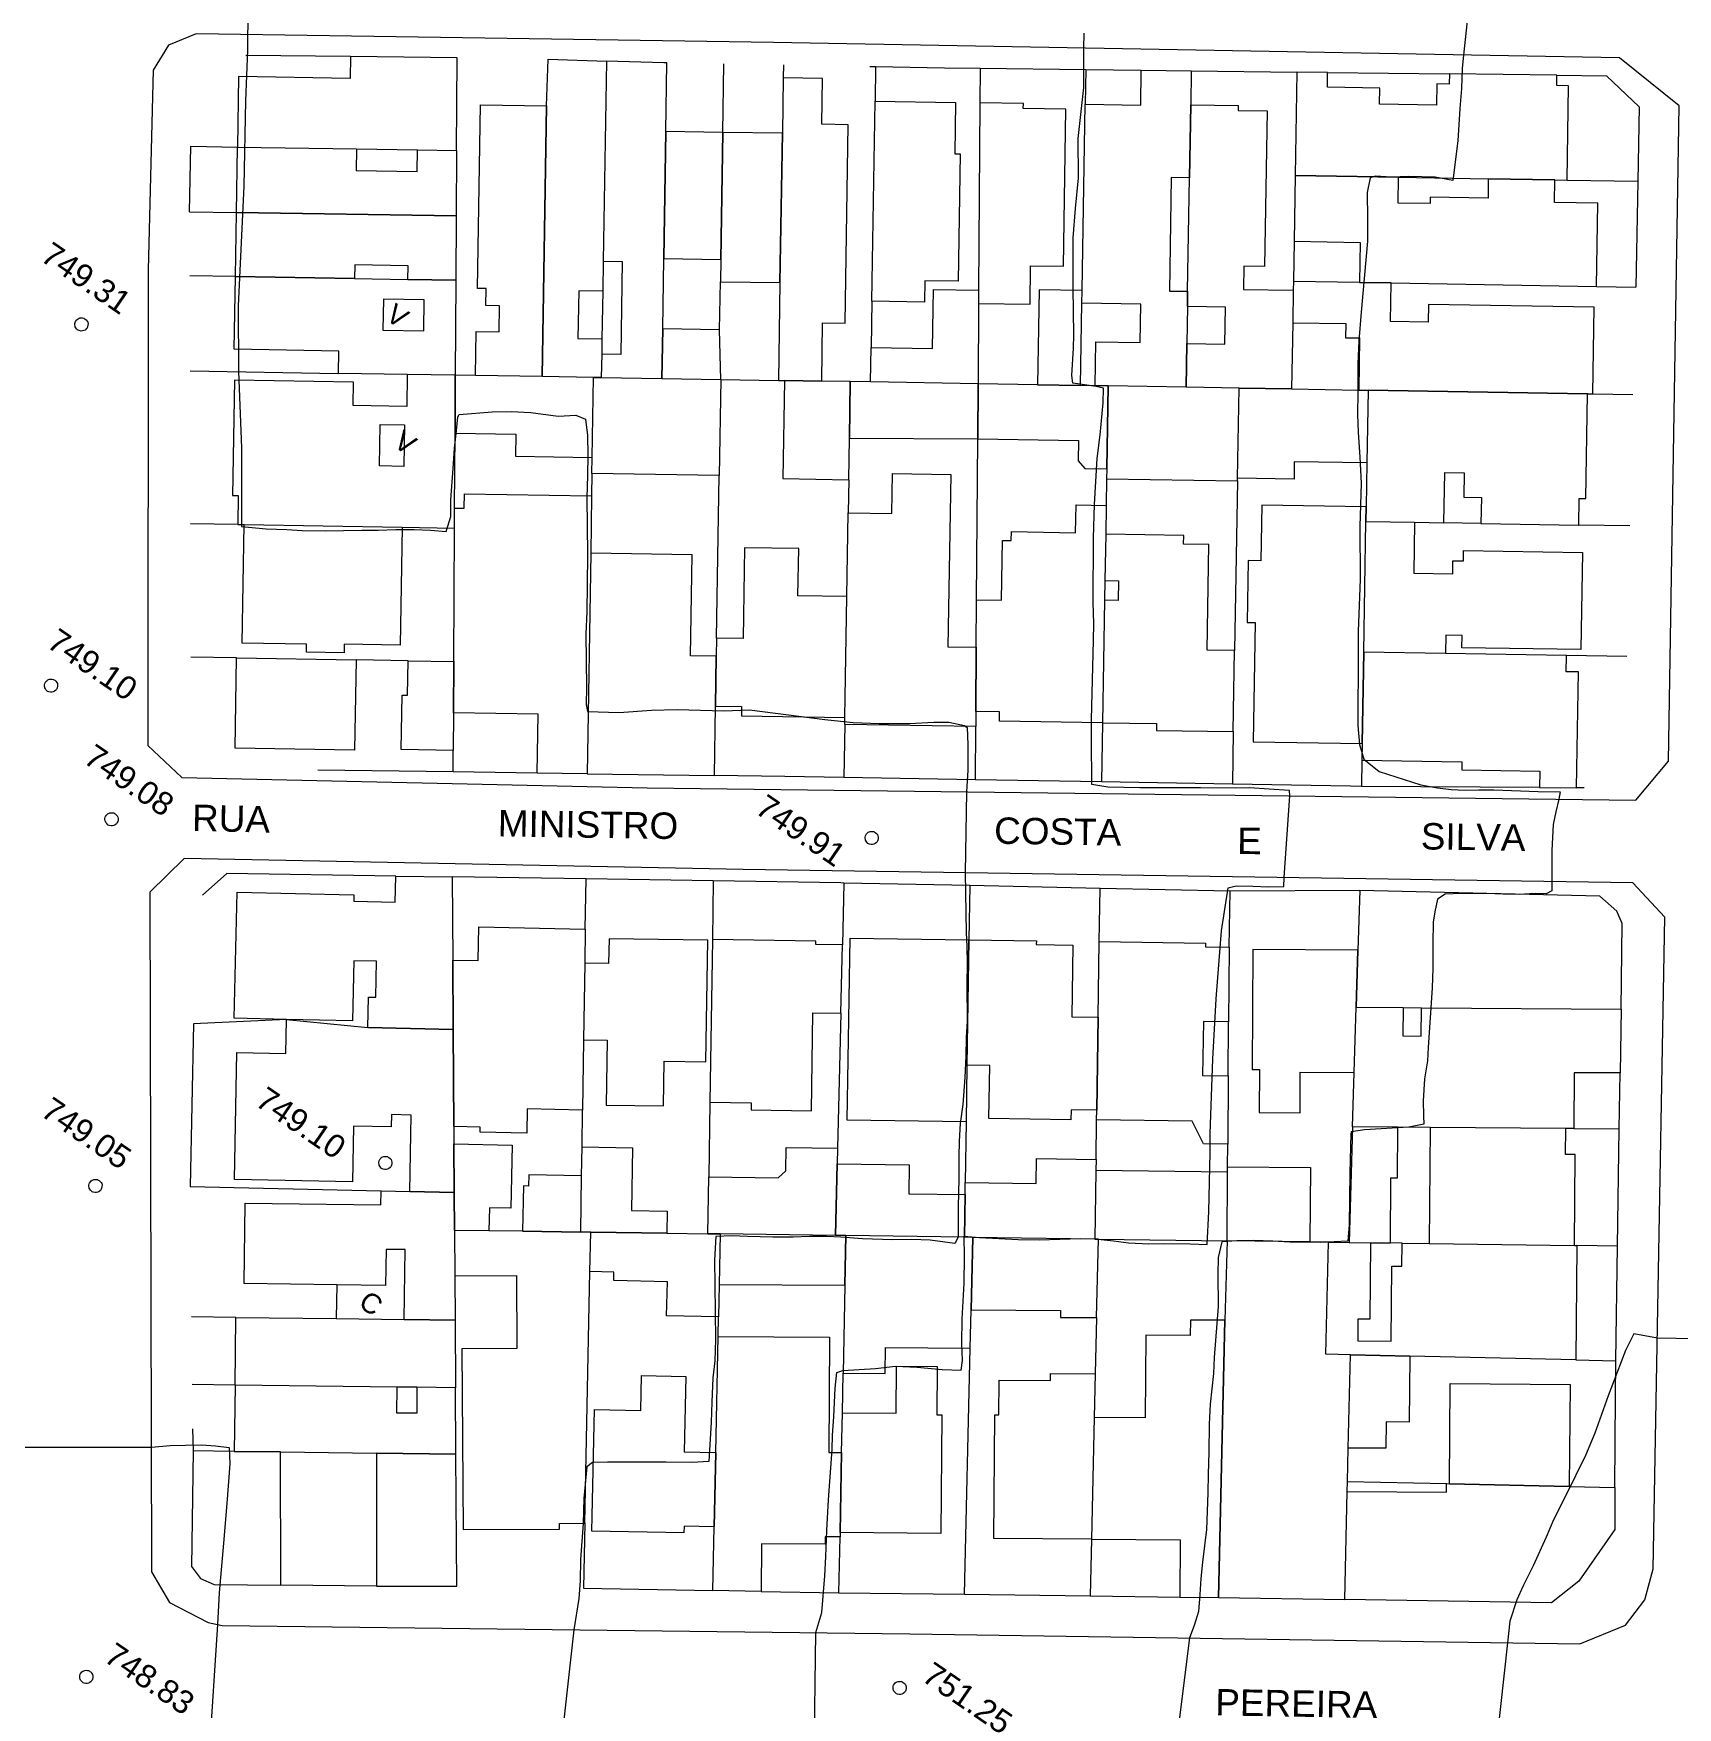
# Model space of a CAD drawing. Header units: metres. Extents: x 322294 to 7190115, y 7390841 to 10157759.
# Drawn here: x 323695.3 to 323819.7, y 7393684.5 to 7393811.2 of the extents above; entities that cross this region are included whole.
import ezdxf
from ezdxf.enums import TextEntityAlignment as Align

# ---------------------------------------------------------------- set-up
doc = ezdxf.new("R2010")
doc.units = ezdxf.units.M
doc.layers.get('0').update_dxf_attribs({"lineweight": 18})
for name, color, linetype, lineweight in [('100_SIST_VIARIO_MEIO_FIO', 1, 'Continuous', 18), ('160_P_SIMP_ASF_TOP', 7, 'Continuous', 18), ('168_P_SIMP_PARALE_TOP', 7, 'Continuous', 18), ('206_MURO_E_MURO_ARRIMO', 7, 'Continuous', 18), ('214_PROJ_BEIRAL_EDIF', 10, 'Continuous', 18), ('228_CONST_FUND_RUINA_E_TOP', 10, 'Continuous', 18), ('600_CURVA_MESTRA', 14, 'Continuous', 18), ('604_CURVA_INTERM', 7, 'Continuous', 18), ('606_PTO_COTADO', 7, 'Continuous', 18), ('608_PTO_COTADO_INTERVIA', 1, 'Continuous', 18)]:
    doc.layers.add(name, color=color, linetype=linetype, lineweight=lineweight)
doc.styles.add('Style-Arial', font='arial.ttf', dxfattribs={"height": 1.75})

# ---------------------------------------------------------------- blocks, each defined once
blk = doc.blocks.new('SP09')
at = {"color": 0, "linetype": 'Continuous'}
blk.add_lwpolyline([(-0.03, -0.51), (-0.14, -0.49), (-0.24, -0.46), (-0.31, -0.42), (-0.35, -0.39), (-0.42, -0.31), (-0.47, -0.24), (-0.51, -0.15), (-0.52, -0.09), (-0.52, 0.03), (-0.51, 0.11), (-0.48, 0.2), (-0.44, 0.27), (-0.4, 0.33), (-0.32, 0.39), (-0.23, 0.44), (-0.15, 0.48), (-0.1, 0.48), (-0.03, 0.48), (0.08, 0.48), (0.19, 0.44), (0.27, 0.4), (0.35, 0.32), (0.41, 0.23), (0.46, 0.11), (0.48, 0.03), (0.48, -0.03), (0.47, -0.08), (0.44, -0.21), (0.38, -0.3), (0.31, -0.38), (0.23, -0.44), (0.1, -0.49), (0.02, -0.51)], close=True, dxfattribs=at)
blk = doc.blocks.new('SP10')
at = {"color": 0, "linetype": 'Continuous'}
blk.add_lwpolyline([(-0.03, -0.51), (-0.14, -0.49), (-0.24, -0.46), (-0.31, -0.42), (-0.35, -0.39), (-0.42, -0.31), (-0.47, -0.24), (-0.51, -0.15), (-0.52, -0.09), (-0.52, 0.03), (-0.51, 0.11), (-0.48, 0.2), (-0.44, 0.27), (-0.4, 0.33), (-0.32, 0.39), (-0.23, 0.44), (-0.15, 0.48), (-0.1, 0.48), (-0.03, 0.48), (0.08, 0.48), (0.19, 0.44), (0.27, 0.4), (0.35, 0.32), (0.41, 0.23), (0.46, 0.11), (0.48, 0.03), (0.48, -0.03), (0.47, -0.08), (0.44, -0.21), (0.38, -0.3), (0.31, -0.38), (0.23, -0.44), (0.1, -0.49), (0.02, -0.51)], close=True, dxfattribs=at)

msp = doc.modelspace()

# ---------------------------------------------------------------- linework, layer by layer
at = {"layer": '100_SIST_VIARIO_MEIO_FIO'}
for points in [[(323751.308, 7393810.542), (323707.606, 7393811.207), (323705.502, 7393810.342), (323704.349, 7393808.451), (323703.949, 7393793.34), (323703.94, 7393757.336), (323706.498, 7393754.903), (323741.729, 7393754.131), (323816.586, 7393753.203), (323819.045, 7393756.145), (323819.844, 7393805.76), (323815.336, 7393809.388), (323799.938, 7393809.664)], [(323706.698, 7393748.792), (323704.097, 7393746.241), (323704.226, 7393694.789), (323705.581, 7393692.461), (323708.501, 7393690.945), (323709.563, 7393690.72), (323761.609, 7393690.098), (323812.328, 7393689.327), (323815.786, 7393690.755), (323817.265, 7393692.672), (323817.899, 7393695.02), (323818.767, 7393744.335), (323816.343, 7393746.949), (323749.001, 7393747.944)]]:
    msp.add_lwpolyline(points, close=True, dxfattribs=at)
at = {"layer": '206_MURO_E_MURO_ARRIMO'}
for p, q in [((323719.267, 7393809.484), (323711.361, 7393809.577)), ((323758.597, 7393808.739), (323759.027, 7393808.731)), ((323759.027, 7393808.731), (323764.24, 7393808.628)), ((323764.24, 7393808.628), (323766.94, 7393808.596)), ((323766.94, 7393808.596), (323774.941, 7393808.502)), ((323774.941, 7393808.502), (323779.135, 7393808.452)), ((323782.924, 7393808.407), (323790.92, 7393808.312)), ((323793.245, 7393808.285), (323802.464, 7393808.175)), ((323810.601, 7393808.079), (323814.364, 7393808.034)), ((323814.364, 7393808.034), (323816.819, 7393805.685)), ((323816.819, 7393805.685), (323816.718, 7393800.046)), ((323707.101, 7393797.742), (323707.202, 7393802.693)), ((323816.718, 7393800.046), (323816.574, 7393792.039)), ((323727.047, 7393755.336), (323716.81, 7393755.474)), ((323733.409, 7393755.25), (323727.047, 7393755.336)), ((323752.163, 7393754.997), (323746.82, 7393755.069)), ((323756.63, 7393754.918), (323752.163, 7393754.997)), ((323766.582, 7393754.743), (323756.63, 7393754.918)), ((323776.133, 7393754.575), (323766.582, 7393754.743)), ((323786.036, 7393754.401), (323776.133, 7393754.575)), ((323794.987, 7393754.244), (323786.036, 7393754.401)), ((323795.807, 7393754.239), (323794.987, 7393754.244)), ((323809.284, 7393754.155), (323795.807, 7393754.239)), ((323812.668, 7393754.134), (323812.078, 7393754.138)), ((323709.92, 7393747.654), (323708.08, 7393746.007)), ((323722.7, 7393747.455), (323709.92, 7393747.654)), ((323737.107, 7393747.231), (323726.976, 7393747.389)), ((323746.736, 7393747.081), (323737.107, 7393747.231)), ((323756.384, 7393746.931), (323746.736, 7393747.081)), ((323756.619, 7393746.926), (323756.384, 7393746.931)), ((323766.148, 7393746.726), (323756.619, 7393746.926)), ((323776.022, 7393746.519), (323766.148, 7393746.726)), ((323785.877, 7393746.312), (323776.022, 7393746.519)), ((323795.674, 7393746.367), (323785.877, 7393746.312)), ((323707.393, 7393736.274), (323707.15, 7393723.951)), ((323815.325, 7393728.325), (323815.386, 7393732.545)), ((323815.196, 7393719.446), (323815.325, 7393728.325)), ((323815.07, 7393710.759), (323815.196, 7393719.446)), ((323815.03, 7393707.999), (323815.07, 7393710.759)), ((323814.992, 7393701.168), (323815.03, 7393707.999)), ((323707.313, 7393705.619), (323707.355, 7393703.942)), ((323736.915, 7393693.543), (323746.709, 7393693.369)), ((323750.362, 7393693.304), (323756.255, 7393693.2)), ((323756.255, 7393693.2), (323765.766, 7393693.081)), ((323765.766, 7393693.081), (323775.268, 7393692.961)), ((323775.268, 7393692.961), (323782.056, 7393692.876))]:
    msp.add_line(p, q, dxfattribs=at)
for points in [[(323747.458, 7393803.75), (323747.542, 7393808.937)], [(323752.055, 7393808.856), (323752.039, 7393807.874)], [(323759.027, 7393808.731), (323758.985, 7393806.118)], [(323766.94, 7393808.596), (323766.922, 7393805.98)], [(323774.941, 7393808.502), (323774.897, 7393805.873)], [(323707.202, 7393802.693), (323710.721, 7393802.637)], [(323811.37, 7393800.135), (323816.718, 7393800.046)], [(323707.101, 7393797.742), (323710.641, 7393797.685)], [(323790.706, 7393795.501), (323790.656, 7393792.471)], [(323710.563, 7393792.828), (323707.114, 7393792.883)], [(323747.218, 7393788.794), (323747.276, 7393792.445)], [(323738.369, 7393791.715), (323738.311, 7393788.126)], [(323813.594, 7393792.088), (323816.574, 7393792.039)], [(323758.741, 7393790.959), (323758.685, 7393787.466)], [(323707.133, 7393785.685), (323718.361, 7393785.504)], [(323747.303, 7393785.038), (323751.67, 7393784.968)], [(323813.314, 7393783.944), (323816.354, 7393783.893)], [(323766.672, 7393768.368), (323766.753, 7393780.559)], [(323737.558, 7393777.928), (323737.53, 7393776.226)], [(323746.988, 7393765.461), (323747.186, 7393777.768)], [(323756.993, 7393777.453), (323756.953, 7393774.944)], [(323776.516, 7393777.532), (323776.483, 7393775.514)], [(323786.42, 7393777.367), (323786.205, 7393764.525)], [(323710.749, 7393774.06), (323707.163, 7393774.118)], [(323804.851, 7393774.146), (323802.043, 7393774.193)], [(323816.124, 7393773.958), (323812.26, 7393774.023)], [(323710.658, 7393763.959), (323707.189, 7393764.015)], [(323723.642, 7393763.75), (323719.704, 7393763.814)], [(323815.895, 7393764.062), (323811.334, 7393764.138)], [(323756.695, 7393758.927), (323756.63, 7393754.918)], [(323766.582, 7393754.743), (323766.608, 7393758.761)], [(323776.208, 7393759.057), (323776.133, 7393754.575)], [(323786.103, 7393758.386), (323786.036, 7393754.401)], [(323727.047, 7393755.336), (323727.056, 7393756.964)], [(323795.84, 7393756.235), (323795.807, 7393754.239)], [(323737.05, 7393743.425), (323737.107, 7393747.231)], [(323746.736, 7393747.081), (323746.67, 7393742.652)], [(323756.619, 7393746.926), (323756.51, 7393742.241)], [(323766.148, 7393746.726), (323766.087, 7393742.626)], [(323775.962, 7393742.492), (323776.022, 7393746.519)], [(323785.789, 7393742.079), (323785.877, 7393746.312)], [(323756.39, 7393737.062), (323756.153, 7393726.848)], [(323714.441, 7393736.605), (323707.393, 7393736.274)], [(323785.721, 7393732.32), (323785.75, 7393736.417)], [(323736.804, 7393726.948), (323736.846, 7393729.73)], [(323746.486, 7393730.324), (323746.402, 7393724.688)], [(323765.88, 7393728.837), (323765.812, 7393724.258)], [(323775.716, 7393726.003), (323775.761, 7393728.998)], [(323811.889, 7393728.349), (323815.325, 7393728.325)], [(323785.673, 7393725.447), (323785.685, 7393727.149)], [(323707.15, 7393723.951), (323721.588, 7393723.626)], [(323798.88, 7393719.665), (323798.002, 7393719.677)], [(323815.196, 7393719.446), (323812.098, 7393719.488)], [(323710.603, 7393714.047), (323707.238, 7393714.089)], [(323747.107, 7393712.603), (323747.138, 7393714.086)], [(323775.752, 7393714.028), (323775.654, 7393709.782)], [(323765.766, 7393693.081), (323766.195, 7393711.722)], [(323812.037, 7393710.829), (323815.07, 7393710.759)], [(323710.54, 7393708.923), (323707.284, 7393708.963)], [(323756.514, 7393706.818), (323756.571, 7393709.823)], [(323794.747, 7393701.633), (323802.253, 7393701.46)], [(323737.016, 7393698.458), (323736.915, 7393693.543)], [(323756.255, 7393693.2), (323756.335, 7393697.426)], [(323775.366, 7393697.254), (323775.268, 7393692.961)]]:
    msp.add_lwpolyline(points, dxfattribs=at)
at = {"layer": '214_PROJ_BEIRAL_EDIF'}
for points in [[(323710.721, 7393802.637), (323719.729, 7393802.491), (323724.353, 7393802.417), (323727.307, 7393802.369), (323727.345, 7393809.388), (323719.267, 7393809.484), (323719.24, 7393807.831), (323710.807, 7393807.967)], [(323738.65, 7393809.149), (323738.406, 7393794.001), (323738.369, 7393791.715), (323736.55, 7393791.744), (323736.492, 7393788.156), (323738.311, 7393788.126), (323738.292, 7393786.95), (323738.264, 7393785.184), (323737.675, 7393785.193), (323733.779, 7393785.256), (323734.109, 7393805.748), (323734.234, 7393809.283)], [(323738.292, 7393786.95), (323738.264, 7393785.184), (323742.848, 7393785.11), (323742.908, 7393788.864), (323742.994, 7393794.2), (323743.149, 7393803.819), (323743.233, 7393809.014), (323743, 7393809.018), (323738.65, 7393809.149), (323738.406, 7393794.001), (323739.852, 7393793.978), (323739.739, 7393786.927)], [(323751.67, 7393784.968), (323752.139, 7393784.96), (323754.948, 7393784.915), (323755.019, 7393789.327), (323756.714, 7393789.299), (323756.956, 7393804.329), (323754.949, 7393804.362), (323755.005, 7393807.826), (323752.039, 7393807.874), (323751.971, 7393803.677), (323751.789, 7393792.373)], [(323775.635, 7393784.572), (323775.688, 7393787.896), (323779.051, 7393787.842), (323779.098, 7393790.752), (323774.646, 7393790.824), (323774.662, 7393791.769), (323774.897, 7393805.873), (323779.093, 7393805.805), (323779.135, 7393808.452), (323782.924, 7393808.407), (323782.881, 7393805.827), (323782.788, 7393800.303), (323781.41, 7393800.325), (323781.272, 7393791.738), (323782.645, 7393791.716), (323782.626, 7393790.568), (323782.579, 7393787.756), (323782.524, 7393784.457), (323776.633, 7393784.556)], [(323798.61, 7393800.348), (323805.409, 7393800.234), (323810.438, 7393800.15), (323811.37, 7393800.135), (323811.489, 7393807.269), (323810.588, 7393807.284), (323810.601, 7393808.079), (323802.464, 7393808.175), (323802.451, 7393807.398), (323801.522, 7393807.413), (323801.495, 7393805.818), (323797.176, 7393805.89), (323797.196, 7393807.091), (323793.226, 7393807.157), (323793.245, 7393808.285), (323790.92, 7393808.312), (323790.79, 7393800.478)], [(323734.109, 7393805.748), (323733.779, 7393785.256), (323728.73, 7393785.337), (323728.783, 7393788.676), (323730.526, 7393788.648), (323730.557, 7393790.621), (323729.518, 7393790.638), (323729.539, 7393791.918), (323728.888, 7393791.929), (323729.112, 7393805.828)], [(323758.741, 7393790.959), (323758.985, 7393806.118), (323765.082, 7393806.02), (323765.019, 7393802.127), (323765.421, 7393802.121), (323765.266, 7393792.478), (323762.743, 7393792.519), (323762.717, 7393790.895)], [(323766.922, 7393805.98), (323766.828, 7393791.794), (323766.821, 7393790.798), (323770.716, 7393790.735), (323770.763, 7393793.652), (323773.242, 7393793.612), (323773.434, 7393805.514), (323770.209, 7393805.566), (323770.214, 7393805.927)], [(323782.579, 7393787.756), (323785.471, 7393787.71), (323785.516, 7393790.522), (323782.626, 7393790.568), (323782.645, 7393791.716), (323782.788, 7393800.303), (323782.881, 7393805.827), (323786.466, 7393805.769), (323786.461, 7393805.41), (323788.663, 7393805.375), (323788.473, 7393793.592), (323786.893, 7393793.617), (323786.865, 7393791.862), (323790.645, 7393791.802), (323790.604, 7393789.341), (323790.52, 7393784.324), (323786.537, 7393784.39), (323782.524, 7393784.457)], [(323724.353, 7393802.417), (323727.307, 7393802.369), (323727.279, 7393797.417), (323710.641, 7393797.685), (323710.721, 7393802.637), (323719.729, 7393802.491), (323719.703, 7393800.861), (323724.326, 7393800.787)], [(323747.458, 7393803.75), (323743.149, 7393803.819), (323742.994, 7393794.2), (323747.304, 7393794.131)], [(323747.458, 7393803.75), (323747.304, 7393794.131), (323747.276, 7393792.445), (323751.789, 7393792.373), (323751.971, 7393803.677)], [(323795.664, 7393792.388), (323798.064, 7393792.348), (323813.594, 7393792.088), (323813.699, 7393798.376), (323810.41, 7393798.431), (323810.438, 7393800.15), (323805.409, 7393800.234), (323805.385, 7393798.768), (323801.01, 7393798.841), (323801.002, 7393798.36), (323798.577, 7393798.401), (323798.61, 7393800.348), (323790.79, 7393800.478), (323790.706, 7393795.501), (323795.715, 7393795.417)], [(323710.641, 7393797.685), (323727.279, 7393797.417), (323727.252, 7393792.559), (323723.621, 7393792.617), (323723.638, 7393793.657), (323719.606, 7393793.722), (323719.589, 7393792.682), (323710.563, 7393792.828)], [(323723.574, 7393785.42), (323718.361, 7393785.504), (323718.389, 7393787.196), (323710.474, 7393787.324), (323710.563, 7393792.828), (323719.589, 7393792.682), (323723.621, 7393792.617), (323727.252, 7393792.559), (323727.213, 7393785.362)], [(323798.064, 7393792.348), (323795.664, 7393792.388), (323790.656, 7393792.471), (323790.645, 7393791.802), (323790.604, 7393789.341), (323794.617, 7393789.276), (323794.599, 7393788.201), (323795.659, 7393788.184), (323795.596, 7393784.239), (323796.307, 7393784.227), (323812.915, 7393783.95), (323813.314, 7393783.944), (323813.424, 7393790.506), (323800.879, 7393790.715), (323800.856, 7393789.377), (323798.016, 7393789.424)], [(323758.685, 7393787.466), (323763.331, 7393787.391), (323763.403, 7393791.849), (323766.828, 7393791.794), (323766.821, 7393790.798), (323766.781, 7393784.72), (323758.643, 7393784.856)], [(323774.646, 7393790.824), (323774.662, 7393791.769), (323771.397, 7393791.822), (323771.281, 7393784.645), (323774.542, 7393784.59)], [(323724.861, 7393791.06), (323721.775, 7393791.11), (323721.737, 7393788.77), (323724.824, 7393788.721)], [(323742.848, 7393785.11), (323747.303, 7393785.038), (323747.218, 7393788.794), (323742.908, 7393788.864)], [(323727.213, 7393785.362), (323723.574, 7393785.42), (323723.534, 7393783.005), (323719.484, 7393783.073), (323719.514, 7393784.838), (323710.497, 7393784.988), (323710.351, 7393776.265), (323710.785, 7393776.258), (323710.749, 7393774.06), (323711.239, 7393774.052), (323723.197, 7393773.86), (323727.149, 7393773.796), (323727.157, 7393775.307), (323727.188, 7393780.97)], [(323727.213, 7393785.362), (323727.188, 7393780.97), (323731.784, 7393780.893), (323731.756, 7393779.238), (323737.577, 7393779.141), (323737.675, 7393785.193), (323733.779, 7393785.256), (323728.73, 7393785.337)], [(323737.577, 7393779.141), (323737.675, 7393785.193), (323738.264, 7393785.184), (323742.848, 7393785.11), (323747.303, 7393785.038), (323747.186, 7393777.768), (323737.558, 7393777.928)], [(323756.993, 7393777.453), (323757.044, 7393780.612), (323757.113, 7393784.88), (323754.948, 7393784.915), (323752.139, 7393784.96), (323752.015, 7393777.537)], [(323766.753, 7393780.559), (323766.781, 7393784.72), (323758.643, 7393784.856), (323757.113, 7393784.88), (323757.044, 7393780.612)], [(323766.781, 7393784.72), (323766.753, 7393780.559), (323774.383, 7393780.431), (323774.357, 7393778.882), (323774.853, 7393778.298), (323776.529, 7393778.27), (323776.633, 7393784.556), (323775.635, 7393784.572), (323774.542, 7393784.59), (323771.281, 7393784.645)], [(323786.423, 7393777.561), (323786.537, 7393784.39), (323782.524, 7393784.457), (323776.633, 7393784.556), (323776.529, 7393778.27), (323776.516, 7393777.532), (323786.42, 7393777.367)], [(323796.215, 7393778.723), (323790.723, 7393778.814), (323790.701, 7393777.49), (323786.423, 7393777.561), (323786.537, 7393784.39), (323790.52, 7393784.324), (323795.596, 7393784.239), (323796.307, 7393784.227)], [(323796.141, 7393774.292), (323799.828, 7393774.23), (323802.043, 7393774.193), (323802.106, 7393777.992), (323803.589, 7393777.968), (323803.558, 7393776.121), (323804.884, 7393776.099), (323804.851, 7393774.146), (323812.26, 7393774.023), (323812.293, 7393776.033), (323812.783, 7393776.025), (323812.915, 7393783.95), (323796.307, 7393784.227), (323796.215, 7393778.723), (323796.16, 7393775.405)], [(323723.368, 7393781.603), (323723.315, 7393778.467), (323721.478, 7393778.497), (323721.53, 7393781.634)], [(323756.953, 7393774.944), (323760.247, 7393774.889), (323760.298, 7393777.934), (323764.724, 7393777.86), (323764.506, 7393764.807), (323766.648, 7393764.772), (323766.616, 7393759.916), (323766.608, 7393758.761), (323756.695, 7393758.927), (323756.703, 7393759.453), (323756.851, 7393768.604)], [(323727.071, 7393759.817), (323727.093, 7393763.695), (323727.149, 7393773.796), (323727.157, 7393775.307), (323727.889, 7393775.295), (323727.907, 7393776.387), (323737.53, 7393776.226), (323737.46, 7393771.89), (323737.192, 7393755.199), (323733.409, 7393755.25), (323733.484, 7393759.71)], [(323766.616, 7393759.916), (323766.648, 7393764.772), (323766.672, 7393768.368), (323768.568, 7393768.336), (323768.644, 7393772.855), (323769.294, 7393772.844), (323769.305, 7393773.524), (323774.166, 7393773.443), (323774.201, 7393775.552), (323776.483, 7393775.514), (323776.446, 7393773.326), (323776.388, 7393769.815), (323776.363, 7393768.327), (323776.208, 7393759.057), (323768.398, 7393759.187), (323768.41, 7393759.886)], [(323796.16, 7393775.405), (323788.268, 7393775.537), (323788.197, 7393771.314), (323787.223, 7393771.331), (323787.145, 7393766.658), (323787.765, 7393766.647), (323787.614, 7393757.611), (323795.861, 7393757.474), (323795.976, 7393764.394), (323796.141, 7393774.292)], [(323711.239, 7393774.052), (323723.197, 7393773.86), (323723.048, 7393764.931), (323718.807, 7393765.001), (323718.796, 7393764.344), (323715.943, 7393764.392), (323715.953, 7393765.008), (323711.089, 7393765.09)], [(323799.828, 7393774.23), (323799.763, 7393770.38), (323802.715, 7393770.331), (323802.732, 7393771.32), (323803.522, 7393771.307), (323803.535, 7393772.107), (323812.526, 7393771.957), (323812.403, 7393764.59), (323803.41, 7393764.74), (323803.425, 7393765.668), (323802.18, 7393765.688), (323802.156, 7393764.291), (323795.976, 7393764.394), (323796.141, 7393774.292)], [(323756.703, 7393759.453), (323756.851, 7393768.604), (323753.147, 7393768.666), (323753.206, 7393772.24), (323749.106, 7393772.308), (323748.991, 7393765.427), (323746.988, 7393765.461), (323746.966, 7393764.095), (323746.905, 7393760.308), (323748.876, 7393760.275), (323748.864, 7393759.584)], [(323786.103, 7393758.386), (323786.205, 7393764.525), (323784.115, 7393764.56), (323784.248, 7393772.543), (323782.338, 7393772.575), (323782.349, 7393773.228), (323776.446, 7393773.326), (323776.388, 7393769.815), (323777.422, 7393769.798), (323777.397, 7393768.309), (323776.363, 7393768.327), (323776.208, 7393759.057), (323780.294, 7393758.989), (323780.286, 7393758.483)], [(323737.46, 7393771.89), (323737.192, 7393755.199), (323746.82, 7393755.069), (323746.905, 7393760.308), (323746.966, 7393764.095), (323745.003, 7393764.127), (323745.13, 7393771.762)], [(323710.658, 7393763.959), (323719.704, 7393763.814), (323719.591, 7393756.993), (323710.544, 7393757.144)], [(323727.071, 7393759.817), (323727.056, 7393756.964), (323723.118, 7393757.029), (323723.187, 7393761.15), (323723.599, 7393761.144), (323723.642, 7393763.75), (323727.093, 7393763.695)], [(323795.976, 7393764.394), (323795.861, 7393757.474), (323795.84, 7393756.235), (323803.409, 7393756.109), (323803.399, 7393755.494), (323809.304, 7393755.396), (323809.284, 7393754.155), (323812.078, 7393754.138), (323812.224, 7393762.904), (323811.314, 7393762.92), (323811.334, 7393764.138), (323802.156, 7393764.291)], [(323714.441, 7393736.605), (323710.481, 7393736.694), (323710.696, 7393746.242), (323719.542, 7393746.042), (323719.531, 7393745.539), (323722.655, 7393745.469), (323722.7, 7393747.455), (323726.976, 7393747.389), (323727.017, 7393741.092), (323727.051, 7393735.832), (323720.586, 7393735.977), (323720.638, 7393738.295), (323721.185, 7393738.283), (323721.246, 7393741), (323719.541, 7393741.039), (323719.439, 7393736.492)], [(323795.408, 7393737.519), (323798.96, 7393737.494), (323800.339, 7393737.484), (323815.456, 7393737.378), (323815.55, 7393743.866), (323815.148, 7393744.795), (323813.848, 7393745.936), (323795.674, 7393746.367), (323795.538, 7393741.845)], [(323727.017, 7393741.092), (323728.945, 7393741.048), (323729.003, 7393743.606), (323737.05, 7393743.425), (323737.012, 7393740.867), (323736.925, 7393735.061), (323736.846, 7393729.73), (323732.663, 7393729.825), (323732.622, 7393727.982), (323729.086, 7393728.062), (323729.095, 7393728.447), (323727.098, 7393728.492), (323727.051, 7393735.832)], [(323737.012, 7393740.867), (323736.925, 7393735.061), (323738.713, 7393735.035), (323738.64, 7393730.11), (323742.959, 7393730.046), (323743.01, 7393733.441), (323746.183, 7393733.393), (323746.32, 7393742.593), (323738.848, 7393742.704), (323738.82, 7393740.84)], [(323756.39, 7393737.062), (323756.51, 7393742.241), (323754.507, 7393742.271), (323754.511, 7393742.535), (323746.67, 7393742.652), (323746.486, 7393730.324), (323749.605, 7393730.277), (323749.597, 7393729.759), (323754.171, 7393729.69), (323754.282, 7393737.093)], [(323766.087, 7393742.626), (323765.945, 7393733.149), (323765.88, 7393728.837), (323756.883, 7393728.972), (323757.089, 7393742.76)], [(323775.877, 7393736.777), (323775.772, 7393729.718), (323773.819, 7393729.747), (323773.808, 7393728.999), (323767.604, 7393729.092), (323767.664, 7393733.123), (323765.945, 7393733.149), (323766.087, 7393742.626), (323771.196, 7393742.55), (323771.192, 7393742.271), (323773.957, 7393742.23), (323773.876, 7393736.807)], [(323775.761, 7393728.998), (323775.772, 7393729.718), (323775.877, 7393736.777), (323775.962, 7393742.492), (323784.001, 7393742.372), (323783.997, 7393742.105), (323785.789, 7393742.079), (323785.75, 7393736.417), (323783.84, 7393736.445), (323783.779, 7393732.349), (323785.721, 7393732.32), (323785.685, 7393727.149), (323783.845, 7393727.177), (323782.988, 7393728.89)], [(323795.408, 7393737.519), (323795.538, 7393741.845), (323787.591, 7393741.9), (323787.528, 7393732.818), (323788.091, 7393732.814), (323788.069, 7393729.55), (323791.156, 7393729.528), (323791.177, 7393732.615), (323795.259, 7393732.586)], [(323800.339, 7393737.484), (323815.456, 7393737.378), (323815.386, 7393732.545), (323811.919, 7393732.569), (323811.889, 7393728.349), (323811.275, 7393728.354), (323801.003, 7393728.426), (323798.554, 7393728.443), (323795.135, 7393728.467), (323795.259, 7393732.586), (323795.408, 7393737.519), (323798.96, 7393737.494), (323798.945, 7393735.347), (323800.324, 7393735.338)], [(323727.131, 7393723.501), (323723.768, 7393723.577), (323723.876, 7393729.363), (323722.383, 7393729.391), (323722.366, 7393728.477), (323719.516, 7393728.53), (323719.437, 7393724.312), (323710.499, 7393724.479), (323710.679, 7393734.087), (323714.391, 7393734.018), (323714.441, 7393736.605), (323720.586, 7393735.977), (323727.051, 7393735.832), (323727.098, 7393728.492), (323727.107, 7393727.173)], [(323796.478, 7393719.698), (323798.002, 7393719.677), (323798.036, 7393724.611), (323798.527, 7393724.608), (323798.554, 7393728.443), (323795.135, 7393728.467), (323794.871, 7393719.719)], [(323811.927, 7393719.49), (323811.975, 7393726.38), (323811.261, 7393726.385), (323811.275, 7393728.354), (323801.003, 7393728.426), (323800.941, 7393719.638)], [(323727.107, 7393727.173), (323731.517, 7393727.074), (323731.41, 7393722.303), (323729.799, 7393722.339), (323729.76, 7393720.596), (323727.15, 7393720.631), (323727.131, 7393723.501)], [(323743.225, 7393720.414), (323737.468, 7393720.492), (323736.708, 7393720.502), (323736.771, 7393724.75), (323736.804, 7393726.948), (323740.625, 7393726.891), (323740.555, 7393722.137), (323743.25, 7393722.097)], [(323746.402, 7393724.688), (323751.653, 7393724.609), (323752.229, 7393725.133), (323752.256, 7393726.906), (323756.153, 7393726.848), (323756.126, 7393725.68), (323756, 7393720.243), (323747.268, 7393720.36), (323746.338, 7393720.373)], [(323756.126, 7393725.68), (323761.569, 7393725.599), (323761.536, 7393723.4), (323765.798, 7393723.337), (323765.75, 7393720.111), (323756.768, 7393720.232), (323756, 7393720.243)], [(323775.716, 7393726.003), (323775.704, 7393725.174), (323775.626, 7393719.978), (323766.387, 7393720.103), (323765.75, 7393720.111), (323765.798, 7393723.337), (323765.812, 7393724.258), (323771.17, 7393724.178), (323771.198, 7393726.07)], [(323791.897, 7393719.759), (323785.634, 7393719.844), (323785.67, 7393725.025), (323785.673, 7393725.447), (323791.937, 7393725.403)], [(323732.286, 7393720.562), (323736.708, 7393720.502), (323736.771, 7393724.75), (323732.774, 7393724.84), (323732.755, 7393723.989), (323732.364, 7393723.997)], [(323785.67, 7393725.025), (323775.704, 7393725.174), (323775.626, 7393719.978), (323775.888, 7393719.975), (323785.634, 7393719.844)], [(323718.233, 7393716.515), (323711.238, 7393716.601), (323711.313, 7393722.693), (323721.575, 7393722.567), (323721.588, 7393723.626), (323723.768, 7393723.577), (323727.131, 7393723.501), (323727.15, 7393720.631), (323727.172, 7393717.185), (323727.194, 7393713.843), (323723.341, 7393713.89), (323723.406, 7393719.177), (323721.968, 7393719.194), (323721.935, 7393716.469)], [(323732.286, 7393720.562), (323729.76, 7393720.596), (323727.15, 7393720.631), (323727.172, 7393717.185), (323731.84, 7393717.215), (323731.876, 7393711.695), (323727.709, 7393711.668), (323727.798, 7393697.976), (323735.093, 7393698.023), (323735.09, 7393698.445), (323737.016, 7393698.458), (323737.407, 7393717.512), (323737.468, 7393720.492), (323736.708, 7393720.502)], [(323747.188, 7393716.539), (323747.138, 7393714.086), (323743.209, 7393714.167), (323743.262, 7393716.746), (323739.209, 7393716.83), (323739.223, 7393717.475), (323737.407, 7393717.512), (323737.468, 7393720.492), (323743.225, 7393720.414), (323746.338, 7393720.373), (323747.268, 7393720.36)], [(323747.268, 7393720.36), (323747.188, 7393716.539), (323756.697, 7393716.473), (323756.768, 7393720.232), (323756, 7393720.243)], [(323756.697, 7393716.473), (323756.571, 7393709.823), (323759.755, 7393709.801), (323759.769, 7393711.767), (323766.195, 7393711.722), (323766.261, 7393714.616), (323766.387, 7393720.103), (323765.75, 7393720.111), (323756.768, 7393720.232)], [(323766.261, 7393714.616), (323773.016, 7393714.569), (323773.013, 7393714.047), (323775.752, 7393714.028), (323775.888, 7393719.975), (323775.626, 7393719.978), (323766.387, 7393720.103)], [(323794.968, 7393711.221), (323793.11, 7393711.264), (323793.305, 7393719.741), (323791.897, 7393719.759), (323785.634, 7393719.844), (323785.467, 7393713.824), (323784.985, 7393692.84), (323794.542, 7393692.691), (323794.73, 7393700.871), (323794.747, 7393701.633), (323794.805, 7393704.156)], [(323796.478, 7393719.698), (323796.437, 7393713.904), (323795.539, 7393713.911), (323795.527, 7393712.259), (323798.06, 7393712.242), (323798.1, 7393717.929), (323798.868, 7393717.923), (323798.88, 7393719.665), (323800.941, 7393719.638), (323811.927, 7393719.49), (323812.098, 7393719.488), (323812.037, 7393710.829), (323799.457, 7393711.118), (323794.968, 7393711.221), (323793.11, 7393711.264), (323793.305, 7393719.741), (323794.871, 7393719.719)], [(323724.311, 7393708.753), (323722.816, 7393708.772), (323710.54, 7393708.923), (323710.603, 7393714.047), (323718.202, 7393713.954), (323723.341, 7393713.89), (323727.194, 7393713.843), (323727.227, 7393708.717)], [(323785.467, 7393713.824), (323782.859, 7393713.843), (323782.851, 7393712.666), (323779.473, 7393712.69), (323779.429, 7393706.444), (323775.578, 7393706.471), (323775.366, 7393697.254), (323782.086, 7393697.207), (323782.056, 7393692.876), (323784.985, 7393692.84)], [(323746.808, 7393698.192), (323746.925, 7393703.814), (323747.107, 7393712.603), (323755.549, 7393712.544), (323755.488, 7393703.822), (323756.457, 7393703.815), (323756.342, 7393697.751), (323756.335, 7393697.426), (323755.206, 7393697.434), (323755.202, 7393696.876), (323750.387, 7393696.91), (323750.362, 7393693.304), (323746.709, 7393693.369)], [(323756.342, 7393697.751), (323756.457, 7393703.815), (323756.514, 7393706.818), (323760.577, 7393706.79), (323760.602, 7393710.345), (323763.686, 7393710.324), (323763.66, 7393706.662), (323764.039, 7393706.659), (323763.976, 7393697.697)], [(323794.805, 7393704.156), (323794.968, 7393711.221), (323799.457, 7393711.118), (323799.422, 7393706.116), (323797.674, 7393706.128), (323797.66, 7393704.136)], [(323710.478, 7393703.903), (323713.99, 7393703.86), (323721.242, 7393703.771), (323727.259, 7393703.697), (323727.227, 7393708.717), (323724.311, 7393708.753), (323724.287, 7393706.782), (323722.792, 7393706.801), (323722.816, 7393708.772), (323710.54, 7393708.923)], [(323746.925, 7393703.814), (323746.808, 7393698.192), (323744.532, 7393698.239), (323744.522, 7393697.726), (323737.549, 7393697.87), (323737.74, 7393707.07), (323741.247, 7393706.997), (323741.302, 7393709.642), (323744.654, 7393709.573), (323744.536, 7393703.864)], [(323775.654, 7393709.782), (323775.578, 7393706.471), (323775.366, 7393697.254), (323767.983, 7393697.306), (323768.049, 7393706.66), (323768.356, 7393706.657), (323768.374, 7393709.298), (323772.274, 7393709.271), (323772.277, 7393709.806)], [(323811.538, 7393701.247), (323802.475, 7393701.455), (323802.528, 7393709.035), (323811.592, 7393708.972)], [(323710.478, 7393703.903), (323707.355, 7393703.942), (323707.252, 7393695.185), (323707.927, 7393694.284), (323708.953, 7393693.825), (323713.995, 7393693.773), (323713.99, 7393703.86)], [(323713.995, 7393693.773), (323713.99, 7393703.86), (323721.242, 7393703.771), (323721.246, 7393693.698)], [(323727.324, 7393693.686), (323727.259, 7393703.697), (323721.242, 7393703.771), (323721.246, 7393693.698)], [(323794.73, 7393700.871), (323802.248, 7393700.818), (323802.253, 7393701.46), (323802.475, 7393701.455), (323811.538, 7393701.247), (323814.992, 7393701.168), (323814.974, 7393697.999), (323812.264, 7393694.072), (323810.181, 7393692.449), (323794.542, 7393692.691)]]:
    msp.add_lwpolyline(points, close=True, dxfattribs=at)
at = {"layer": '228_CONST_FUND_RUINA_E_TOP'}
msp.add_lwpolyline([(323723.341, 7393713.89), (323723.406, 7393719.177), (323721.968, 7393719.194), (323721.935, 7393716.469), (323718.233, 7393716.515), (323718.202, 7393713.954)], close=True, dxfattribs=at)
at = {"layer": '600_CURVA_MESTRA', "elevation": 750}
msp.add_lwpolyline([(323711.665, 7393816), (323711.481, 7393811.148), (323711.479, 7393809.968), (323711.34, 7393806.142), (323711.193, 7393799.67), (323710.778, 7393790.615), (323710.809, 7393785.65), (323711.037, 7393779.873), (323711.021, 7393773.907), (323712.906, 7393773.726), (323714.457, 7393773.692), (323715.625, 7393773.618), (323717.363, 7393773.574), (323720.143, 7393773.637), (323721.372, 7393773.639), (323722.708, 7393773.683), (323724.091, 7393773.685), (323725.337, 7393773.636), (323726.508, 7393773.527), (323726.862, 7393774.682), (323726.869, 7393775.943), (323727.055, 7393778.303), (323727.141, 7393779.843), (323727.312, 7393781.154), (323727.414, 7393782.216), (323727.493, 7393782.394), (323729.999, 7393782.594), (323731.446, 7393782.615), (323732.932, 7393782.535), (323735.008, 7393782.26), (323736.326, 7393782.334), (323737.067, 7393782.037), (323737.21, 7393780.81), (323737.248, 7393779.32), (323737.226, 7393777.784), (323737.167, 7393776.087), (323737.223, 7393771.806), (323737.204, 7393769.468), (323737.165, 7393767.474), (323737.089, 7393765.754), (323737.13, 7393761.749), (323737.128, 7393760.438), (323737.22, 7393759.919), (323739.615, 7393759.836), (323742.061, 7393760.015), (323744.001, 7393760.065), (323747.539, 7393759.97), (323749.473, 7393760.041), (323755.185, 7393759.3), (323757.322, 7393759.088), (323759.301, 7393758.99), (323761.583, 7393759.003), (323763.424, 7393759.093), (323764.58, 7393759.104), (323765.748, 7393758.84), (323765.948, 7393758.686), (323766.001, 7393757.415), (323766.02, 7393755.479), (323765.9, 7393753.831), (323765.816, 7393747.696), (323765.873, 7393743.171), (323765.937, 7393742.129), (323765.955, 7393740.828), (323765.933, 7393739.272), (323765.947, 7393736.475), (323765.888, 7393735.241), (323765.85, 7393733.823), (323765.777, 7393732.194), (323765.627, 7393730.147), (323765.439, 7393728.719), (323765.345, 7393727.387), (323765.326, 7393726.208), (323765.328, 7393724.555), (323765.283, 7393722.414), (323765.272, 7393720.105), (323765.028, 7393719.648), (323763.151, 7393719.883), (323761.763, 7393719.929), (323760.305, 7393719.925), (323758.044, 7393719.993), (323756.397, 7393720.128), (323755.307, 7393720.179), (323754.022, 7393720.179), (323752.794, 7393720.127), (323751.245, 7393720.106), (323749.326, 7393720.165), (323748.172, 7393720.219), (323746.934, 7393720.172), (323746.838, 7393718.368), (323746.866, 7393716.505), (323746.895, 7393712.369), (323746.853, 7393710.764), (323746.717, 7393709.471), (323746.621, 7393707.619), (323746.576, 7393706.121), (323746.404, 7393703.136), (323745.137, 7393703.067), (323743.163, 7393703.073), (323741.722, 7393703.095), (323740.488, 7393703.074), (323738.733, 7393703.087), (323737.605, 7393703.06), (323737.173, 7393702.72), (323736.942, 7393700.322), (323736.883, 7393698.445), (323736.686, 7393695.724), (323736.656, 7393694.104), (323736.564, 7393692.775), (323736.196, 7393690.402), (323735.121, 7393680.861)], dxfattribs=at)
at = {"layer": '604_CURVA_INTERM', "flags": 128}
for points, elevation in [([(323804.094, 7393814.803), (323803.534, 7393809.6), (323803.433, 7393808.598), (323803.385, 7393807.057), (323803.251, 7393805.553), (323803.094, 7393803.113), (323802.713, 7393800.113), (323801.385, 7393800.347), (323799.396, 7393800.408), (323798.086, 7393800.358), (323796.861, 7393800.444), (323796.459, 7393800.302), (323796.239, 7393799.199), (323796.264, 7393797.2), (323796.251, 7393795.508), (323795.789, 7393790.145), (323795.619, 7393787.964), (323795.524, 7393786.233), (323795.534, 7393784.054), (323795.505, 7393782.387), (323795.561, 7393781.056), (323795.686, 7393779.157), (323795.794, 7393777.202), (323795.675, 7393773.906), (323795.709, 7393769.933), (323795.567, 7393765.975), (323795.546, 7393764.008), (323795.563, 7393762.262), (323795.531, 7393761.004), (323795.532, 7393758.858), (323795.664, 7393757.422), (323795.993, 7393756.296), (323797.155, 7393755.355), (323800.305, 7393754.366), (323801.565, 7393754.14), (323802.587, 7393754.015), (323803.648, 7393753.953), (323804.697, 7393753.984), (323805.828, 7393753.981), (323809.171, 7393753.858), (323810.853, 7393753.816), (323810.735, 7393753.276), (323810.528, 7393752.325), (323810.321, 7393751.359), (323810.204, 7393749.378), (323810.219, 7393747.039), (323810.206, 7393746.342), (323809.785, 7393746.103), (323808.947, 7393746.124), (323807.737, 7393746.054), (323806.519, 7393746.071), (323805.29, 7393746.121), (323803.357, 7393746.13), (323802.146, 7393746.091), (323801.558, 7393745.692), (323801.348, 7393744.755), (323801.244, 7393743.963), (323801.2, 7393742.339), (323801.2, 7393740.444), (323801.163, 7393738.986), (323800.866, 7393734.47), (323800.794, 7393733.459), (323800.579, 7393732.104), (323800.477, 7393730.426), (323800.493, 7393729.297), (323800.534, 7393728.669), (323799.389, 7393728.438), (323796.044, 7393728.241), (323795.033, 7393728.078), (323794.992, 7393727.946), (323794.919, 7393724.979), (323794.878, 7393721.04), (323794.766, 7393719.806), (323792.7, 7393719.701), (323790.386, 7393719.734), (323789.102, 7393719.814), (323787.655, 7393719.863), (323786.36, 7393719.838), (323785.247, 7393719.771), (323784.969, 7393718.588), (323784.94, 7393717.315), (323784.955, 7393714.862), (323784.652, 7393711.003), (323784.617, 7393709.804), (323784.354, 7393707.487), (323784.288, 7393705.953), (323784.26, 7393703.852), (323784.204, 7393702.164), (323784.185, 7393700.77), (323784.063, 7393697.99), (323783.769, 7393695.51), (323783.65, 7393694.276), (323783.583, 7393693.064), (323783.476, 7393691.793), (323783.148, 7393690.73), (323782.796, 7393689.776), (323781.576, 7393680.114)], 752), ([(323828.024, 7393712.298), (323818.206, 7393712.464), (323816.424, 7393712.793), (323815.784, 7393711.55), (323814.485, 7393708.116), (323813.464, 7393705.271), (323812.777, 7393703.601), (323811.277, 7393700.57), (323810.34, 7393698.717), (323809.791, 7393697.395), (323808.792, 7393695.229), (323808.035, 7393693.735), (323807.555, 7393692.653), (323807.039, 7393691.052), (323806.872, 7393689.41), (323805.793, 7393679.779)], 753), ([(323694.638, 7393704.213), (323704.202, 7393704.226), (323705.62, 7393704.336), (323706.789, 7393704.376), (323707.99, 7393704.391), (323709.069, 7393704.312), (323710.094, 7393704.203), (323710.139, 7393702.961), (323709.922, 7393699.956), (323709.674, 7393696.962), (323709.331, 7393693.204), (323709.199, 7393690.797), (323708.59, 7393681.095)], 749)]:
    msp.add_lwpolyline(points, dxfattribs=dict(at, elevation=elevation))
at = {"layer": '604_CURVA_INTERM', "elevation": 751}
msp.add_lwpolyline([(323754.366, 7393680.551), (323754.501, 7393690.183), (323754.961, 7393691.708), (323755.185, 7393694.49), (323755.265, 7393695.955), (323755.331, 7393697.92), (323755.455, 7393700.234), (323755.735, 7393704.049), (323755.763, 7393705.129), (323755.877, 7393706.521), (323755.978, 7393708.684), (323756.09, 7393709.875), (323756.536, 7393710.021), (323759.026, 7393710.168), (323760.536, 7393710.362), (323762.174, 7393710.269), (323764.06, 7393710.096), (323765.5, 7393710.042), (323765.595, 7393710.792), (323765.558, 7393712.105), (323765.586, 7393713.917), (323765.726, 7393716.623), (323765.764, 7393718.632), (323765.724, 7393720.197), (323766.886, 7393720.097), (323769.822, 7393719.931), (323771.429, 7393719.917), (323774.508, 7393720.018), (323775.611, 7393719.98), (323777.026, 7393719.834), (323778.179, 7393719.681), (323779.719, 7393719.62), (323780.898, 7393719.628), (323782.837, 7393719.601), (323784.131, 7393719.556), (323784.257, 7393722.029), (323784.349, 7393726.516), (323784.353, 7393727.958), (323784.557, 7393733.593), (323784.807, 7393738.167), (323785.222, 7393743.316), (323785.712, 7393746.565), (323786.329, 7393746.7), (323787.587, 7393746.691), (323788.772, 7393746.646), (323789.918, 7393746.652), (323789.963, 7393747.339), (323790.372, 7393753.528), (323790.356, 7393753.926), (323788.825, 7393754.034), (323787.324, 7393754.123), (323786.252, 7393754.112), (323783.615, 7393754.134), (323782.281, 7393754.12), (323779.035, 7393754.12), (323776.611, 7393754.179), (323775.404, 7393754.391), (323775.396, 7393755.57), (323775.369, 7393756.678), (323775.375, 7393759.297), (323775.532, 7393765.275), (323775.539, 7393766.573), (323775.503, 7393768.165), (323775.513, 7393773.054), (323775.592, 7393775.582), (323775.81, 7393779.06), (323776.024, 7393780.862), (323776.246, 7393783.267), (323776.288, 7393784.396), (323775.729, 7393784.517), (323773.948, 7393784.771), (323773.87, 7393785.337), (323774.019, 7393787.413), (323774.027, 7393788.421), (323773.983, 7393791.981), (323773.975, 7393794.129), (323773.991, 7393795.754), (323774.151, 7393797.986), (323774.377, 7393800.305), (323774.367, 7393803.288), (323774.793, 7393807.141), (323774.791, 7393810.118), (323774.815, 7393811.26)], dxfattribs=at)

# ---------------------------------------------------------------- block references
at = {"layer": '606_PTO_COTADO', "rotation": 325.5688295630279}
for p in [(323698.937, 7393789.203, 749.315), (323758.759, 7393750.332, 749.91), (323721.944, 7393725.73, 749.1), (323699.998, 7393723.99, 749.05), (323760.872, 7393685.99, 751.25)]:
    msp.add_blockref('SP09', p, dxfattribs=at)
at = {"layer": '608_PTO_COTADO_INTERVIA', "rotation": 325.5688295630279}
for p in [(323696.638, 7393761.859, 749.1), (323701.213, 7393751.745, 749.08), (323699.3, 7393686.825, 748.826)]:
    msp.add_blockref('SP10', p, dxfattribs=at)

# ---------------------------------------------------------------- texts
at = {"layer": '160_P_SIMP_ASF_TOP', "style": 'Style-Arial'}
msp.add_text('PEREIRA', height=2, rotation=359.06429, dxfattribs=at).set_placement((323784.744, 7393684.918), align=Align.MIDDLE_LEFT)
at = {"layer": '168_P_SIMP_PARALE_TOP', "style": 'Style-Arial'}
for s, rotation, p in [('RUA', 358.69465, (323707.289, 7393751.871)), ('MINISTRO', 359.15317, (323730.431, 7393751.452)), ('COSTA', 359.15317, (323768.002, 7393750.901)), ('E', 359.15317, (323786.398, 7393750.129)), ('SILVA', 359.15317, (323800.301, 7393750.473))]:
    msp.add_text(s, height=2, rotation=rotation, dxfattribs=at).set_placement(p, align=Align.MIDDLE_LEFT)
at = {"layer": '214_PROJ_BEIRAL_EDIF', "style": 'Style-Arial'}
for p in [(323721.832, 7393789.64), (323722.423, 7393780.05)]:
    msp.add_text('V', height=1.5, rotation=325.56883, dxfattribs=at).set_placement(p)
at = {"layer": '228_CONST_FUND_RUINA_E_TOP', "style": 'Style-Arial'}
msp.add_text('C', height=1.5, rotation=325.56883, dxfattribs=at).set_placement((323719.788, 7393714.923))
at = {"layer": '606_PTO_COTADO', "style": 'Style-Arial'}
for s, p in [('749.31', (323699.279, 7393792.715, 749.315)), ('749.91', (323753.378, 7393750.902, 749.91)), ('749.05', (323699.292, 7393727.99, 749.05)), ('749.10', (323715.535, 7393728.771, 749.1)), ('751.25', (323765.991, 7393685.224, 751.25))]:
    msp.add_text(s, height=1.75, rotation=325.56883, dxfattribs=at).set_placement(p, align=Align.MIDDLE_CENTER)
at = {"layer": '608_PTO_COTADO_INTERVIA', "style": 'Style-Arial'}
for s, p in [('749.10', (323699.76, 7393763.466, 749.1)), ('749.08', (323702.532, 7393754.706, 749.08)), ('748.83', (323704.082, 7393686.695, 748.826))]:
    msp.add_text(s, height=1.75, rotation=325.56883, dxfattribs=at).set_placement(p, align=Align.MIDDLE_CENTER)

doc.saveas('drawing.dxf')
